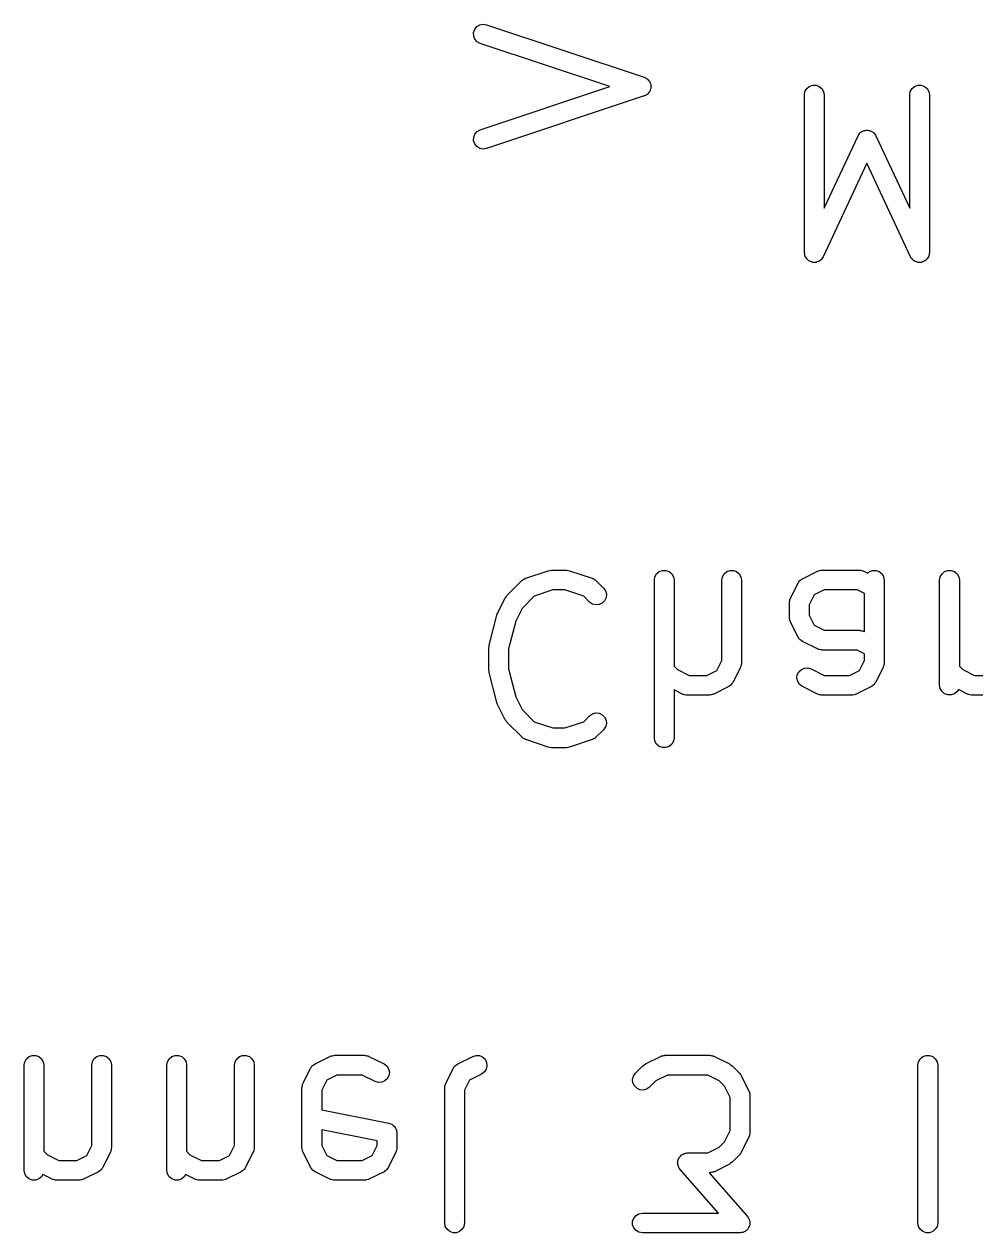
# Model space of a CAD drawing. Extents: x 91.3 to 189.8, y -113.5 to -60.4.
# Drawn here: x 169.37 to 174.2, y -86.04 to -79.91 of the extents above; entities that cross this region are included whole.
import ezdxf

# ---------------------------------------------------------------- set-up
doc = ezdxf.new("R2010")
doc.units = 0
doc.header["$MEASUREMENT"] = 0
doc.layers.add('BLACK', color=7, linetype='CONTINUOUS')

msp = doc.modelspace()

# ---------------------------------------------------------------- linework, layer by layer
at = {"layer": 'Black'}
for p, q in [((171.669, -79.9221), (171.684, -79.913)), ((171.684, -79.913), (171.701, -79.9095)), ((171.701, -79.9095), (171.718, -79.9121)), ((171.718, -79.9121), (172.518, -80.1788)), ((171.652, -79.9522), (171.658, -79.9357)), ((171.653, -79.9695), (171.652, -79.9522)), ((171.659, -79.9857), (171.653, -79.9695)), ((171.658, -79.9357), (171.669, -79.9221)), ((171.671, -79.9987), (171.659, -79.9857)), ((171.686, -80.007), (171.671, -79.9987)), ((172.344, -80.2262), (171.686, -80.007)), ((172.518, -80.1788), (172.519, -80.1794)), ((172.519, -80.1794), (172.52, -80.1797)), ((172.52, -80.1797), (172.527, -80.1835)), ((172.527, -80.1835), (172.533, -80.187)), ((172.533, -80.187), (172.534, -80.1881)), ((172.534, -80.1881), (172.535, -80.1888)), ((172.535, -80.1888), (172.54, -80.1945)), ((172.54, -80.1945), (172.545, -80.2)), ((172.545, -80.2), (172.545, -80.2013)), ((172.545, -80.2013), (172.546, -80.2024)), ((172.546, -80.2024), (172.548, -80.2094)), ((172.548, -80.2094), (172.551, -80.2162)), ((172.551, -80.2162), (172.551, -80.2175)), ((172.551, -80.2175), (172.551, -80.2189)), ((172.551, -80.2189), (172.551, -80.2262)), ((173.355, -80.2248), (173.372, -80.2189)), ((173.372, -80.2189), (173.389, -80.2189)), ((173.389, -80.2189), (173.405, -80.2248)), ((173.889, -80.2248), (173.905, -80.2189)), ((173.905, -80.2189), (173.922, -80.2189)), ((173.922, -80.2189), (173.939, -80.2248)), ((171.686, -80.4454), (172.344, -80.2262)), ((172.518, -80.2736), (171.718, -80.5403)), ((172.519, -80.273), (172.518, -80.2736)), ((172.52, -80.2727), (172.519, -80.273)), ((172.527, -80.2689), (172.52, -80.2727)), ((172.533, -80.2654), (172.527, -80.2689)), ((172.534, -80.2643), (172.533, -80.2654)), ((172.535, -80.2636), (172.534, -80.2643)), ((172.54, -80.2579), (172.535, -80.2636)), ((172.545, -80.2524), (172.54, -80.2579)), ((172.546, -80.25), (172.545, -80.2511)), ((172.545, -80.2511), (172.545, -80.2524)), ((172.548, -80.243), (172.546, -80.25)), ((172.551, -80.2362), (172.548, -80.243)), ((172.551, -80.2262), (172.551, -80.2335)), ((172.551, -80.2335), (172.551, -80.2348)), ((172.551, -80.2348), (172.551, -80.2362)), ((173.33, -80.2681), (173.333, -80.251)), ((173.33, -81.0681), (173.33, -80.2681)), ((173.333, -80.251), (173.342, -80.236)), ((173.342, -80.236), (173.355, -80.2248)), ((173.405, -80.2248), (173.419, -80.236)), ((173.419, -80.236), (173.427, -80.251)), ((173.427, -80.251), (173.43, -80.2681)), ((173.43, -80.2681), (173.43, -80.8427)), ((173.864, -80.2681), (173.867, -80.251)), ((173.864, -80.8427), (173.864, -80.2681)), ((173.867, -80.251), (173.876, -80.236)), ((173.876, -80.236), (173.889, -80.2248)), ((173.939, -80.2248), (173.952, -80.236)), ((173.952, -80.236), (173.961, -80.251)), ((173.961, -80.251), (173.964, -80.2681)), ((173.964, -80.2681), (173.964, -81.0681)), ((171.653, -80.4828), (171.659, -80.4667)), ((171.659, -80.4667), (171.671, -80.4537)), ((171.671, -80.4537), (171.686, -80.4454)), ((173.604, -80.472), (173.606, -80.468)), ((173.606, -80.468), (173.609, -80.4649)), ((173.609, -80.4649), (173.612, -80.4613)), ((173.612, -80.4613), (173.615, -80.4588)), ((173.615, -80.4588), (173.618, -80.4557)), ((173.618, -80.4557), (173.622, -80.4539)), ((173.622, -80.4539), (173.626, -80.4513)), ((173.626, -80.4513), (173.63, -80.4502)), ((173.63, -80.4502), (173.634, -80.4484)), ((173.634, -80.4484), (173.639, -80.448)), ((173.639, -80.448), (173.643, -80.4469)), ((173.643, -80.4469), (173.647, -80.4472)), ((173.647, -80.4472), (173.651, -80.4469)), ((173.651, -80.4469), (173.656, -80.448)), ((173.656, -80.448), (173.66, -80.4484)), ((173.66, -80.4484), (173.664, -80.4502)), ((173.664, -80.4502), (173.668, -80.4513)), ((173.668, -80.4513), (173.672, -80.4539)), ((173.672, -80.4539), (173.676, -80.4557)), ((173.676, -80.4557), (173.679, -80.4588)), ((173.679, -80.4588), (173.682, -80.4613)), ((173.682, -80.4613), (173.685, -80.4649)), ((173.685, -80.4649), (173.688, -80.468)), ((173.688, -80.468), (173.69, -80.472)), ((171.652, -80.5002), (171.653, -80.4828)), ((171.658, -80.5167), (171.652, -80.5002)), ((171.669, -80.5303), (171.658, -80.5167)), ((173.43, -80.8427), (173.602, -80.4755)), ((173.602, -80.4755), (173.604, -80.472)), ((173.69, -80.472), (173.692, -80.4755)), ((173.692, -80.4755), (173.864, -80.8427)), ((171.684, -80.5394), (171.669, -80.5303)), ((171.701, -80.5428), (171.684, -80.5394)), ((171.718, -80.5403), (171.701, -80.5428)), ((173.647, -80.6149), (173.426, -81.0892)), ((173.868, -81.0892), (173.647, -80.6149)), ((173.332, -81.0745), (173.33, -81.0681)), ((173.332, -81.081), (173.332, -81.0745)), ((173.333, -81.083), (173.332, -81.081)), ((173.962, -81.081), (173.961, -81.083)), ((173.963, -81.0745), (173.962, -81.081)), ((173.964, -81.0681), (173.963, -81.0745)), ((173.333, -81.0852), (173.333, -81.083)), ((173.337, -81.0909), (173.333, -81.0852)), ((173.34, -81.0968), (173.337, -81.0909)), ((173.341, -81.0983), (173.34, -81.0968)), ((173.342, -81.1002), (173.341, -81.0983)), ((173.347, -81.1044), (173.342, -81.1002)), ((173.352, -81.109), (173.347, -81.1044)), ((173.354, -81.11), (173.352, -81.109)), ((173.355, -81.1114), (173.354, -81.11)), ((173.362, -81.1136), (173.355, -81.1114)), ((173.368, -81.1164), (173.362, -81.1136)), ((173.37, -81.1166), (173.368, -81.1164)), ((173.372, -81.1173), (173.37, -81.1166)), ((173.378, -81.1173), (173.372, -81.1173)), ((173.385, -81.1179), (173.378, -81.1173)), ((173.387, -81.1173), (173.385, -81.1179)), ((173.389, -81.1173), (173.387, -81.1173)), ((173.395, -81.1151), (173.389, -81.1173)), ((173.402, -81.1134), (173.395, -81.1151)), ((173.403, -81.1122), (173.402, -81.1134)), ((173.405, -81.1114), (173.403, -81.1122)), ((173.41, -81.1072), (173.405, -81.1114)), ((173.416, -81.1035), (173.41, -81.1072)), ((173.417, -81.1017), (173.416, -81.1035)), ((173.419, -81.1002), (173.417, -81.1017)), ((173.422, -81.0946), (173.419, -81.1002)), ((173.426, -81.0892), (173.422, -81.0946)), ((173.872, -81.0946), (173.868, -81.0892)), ((173.876, -81.1002), (173.872, -81.0946)), ((173.877, -81.1017), (173.876, -81.1002)), ((173.878, -81.1035), (173.877, -81.1017)), ((173.884, -81.1072), (173.878, -81.1035)), ((173.889, -81.1114), (173.884, -81.1072)), ((173.891, -81.1122), (173.889, -81.1114)), ((173.893, -81.1134), (173.891, -81.1122)), ((173.899, -81.1151), (173.893, -81.1134)), ((173.905, -81.1173), (173.899, -81.1151)), ((173.907, -81.1173), (173.905, -81.1173)), ((173.909, -81.1179), (173.907, -81.1173)), ((173.916, -81.1173), (173.909, -81.1179)), ((173.922, -81.1173), (173.916, -81.1173)), ((173.925, -81.1166), (173.922, -81.1173)), ((173.927, -81.1164), (173.925, -81.1166)), ((173.933, -81.1136), (173.927, -81.1164)), ((173.939, -81.1114), (173.933, -81.1136)), ((173.94, -81.11), (173.939, -81.1114)), ((173.942, -81.109), (173.94, -81.11)), ((173.947, -81.1044), (173.942, -81.109)), ((173.952, -81.1002), (173.947, -81.1044)), ((173.953, -81.0983), (173.952, -81.1002)), ((173.955, -81.0968), (173.953, -81.0983)), ((173.958, -81.0909), (173.955, -81.0968)), ((173.961, -81.0852), (173.958, -81.0909)), ((173.961, -81.083), (173.961, -81.0852)), ((171.821, -82.807), (171.897, -82.7308)), ((171.897, -82.7308), (171.9, -82.7292)), ((171.9, -82.7292), (171.902, -82.727)), ((171.902, -82.727), (171.907, -82.7242)), ((171.907, -82.7242), (171.912, -82.7209)), ((171.912, -82.7209), (171.915, -82.7201)), ((171.915, -82.7201), (171.917, -82.7188)), ((171.917, -82.7188), (172.031, -82.6807)), ((172.031, -82.6807), (172.039, -82.6795)), ((172.039, -82.6795), (172.047, -82.6781)), ((172.047, -82.6781), (172.123, -82.6781)), ((172.123, -82.6781), (172.131, -82.6795)), ((172.131, -82.6795), (172.139, -82.6807)), ((172.139, -82.6807), (172.253, -82.7188)), ((172.253, -82.7188), (172.256, -82.7201)), ((172.256, -82.7201), (172.259, -82.7209)), ((172.259, -82.7209), (172.264, -82.7242)), ((172.264, -82.7242), (172.269, -82.727)), ((172.269, -82.727), (172.271, -82.7292)), ((172.271, -82.7292), (172.273, -82.7308)), ((172.273, -82.7308), (172.311, -82.7689)), ((172.569, -82.7281), (172.572, -82.711)), ((172.569, -83.5281), (172.569, -82.7281)), ((172.572, -82.711), (172.58, -82.696)), ((172.58, -82.696), (172.594, -82.6848)), ((172.594, -82.6848), (172.61, -82.6789)), ((172.61, -82.6789), (172.627, -82.6789)), ((172.627, -82.6789), (172.644, -82.6848)), ((172.644, -82.6848), (172.657, -82.696)), ((172.657, -82.696), (172.666, -82.711)), ((172.666, -82.711), (172.669, -82.7281)), ((172.669, -82.7281), (172.669, -83.1645)), ((172.911, -82.7281), (172.914, -82.711)), ((172.911, -83.1353), (172.911, -82.7281)), ((172.914, -82.711), (172.923, -82.696)), ((172.923, -82.696), (172.936, -82.6848)), ((172.936, -82.6848), (172.953, -82.6789)), ((172.953, -82.6789), (172.97, -82.6789)), ((172.97, -82.6789), (172.986, -82.6848)), ((172.986, -82.6848), (173, -82.696)), ((173, -82.696), (173.008, -82.711)), ((173.008, -82.711), (173.011, -82.7281)), ((173.011, -82.7281), (173.011, -83.1471)), ((173.302, -82.7379), (173.306, -82.7318)), ((173.306, -82.7318), (173.307, -82.731)), ((173.307, -82.731), (173.308, -82.7299)), ((173.308, -82.7299), (173.314, -82.7258)), ((173.314, -82.7258), (173.32, -82.7215)), ((173.32, -82.7215), (173.396, -82.6834)), ((173.396, -82.6834), (173.399, -82.6826)), ((173.399, -82.6826), (173.401, -82.6811)), ((173.401, -82.6811), (173.407, -82.6801)), ((173.407, -82.6801), (173.413, -82.6784)), ((173.413, -82.6784), (173.416, -82.6786)), ((173.416, -82.6786), (173.419, -82.6781)), ((173.419, -82.6781), (173.609, -82.6781)), ((173.609, -82.6781), (173.612, -82.6786)), ((173.612, -82.6786), (173.615, -82.6784)), ((173.615, -82.6784), (173.62, -82.6801)), ((173.62, -82.6801), (173.626, -82.6811)), ((173.626, -82.6811), (173.629, -82.6826)), ((173.629, -82.6826), (173.631, -82.6834)), ((173.631, -82.6834), (173.651, -82.6929)), ((173.651, -82.6929), (173.66, -82.6848)), ((173.66, -82.6848), (173.677, -82.6789)), ((173.677, -82.6789), (173.694, -82.6789)), ((173.694, -82.6789), (173.71, -82.6848)), ((173.71, -82.6848), (173.724, -82.696)), ((173.724, -82.696), (173.732, -82.711)), ((173.732, -82.711), (173.735, -82.7281)), ((173.735, -82.7281), (173.735, -83.1471)), ((174.016, -82.7281), (174.019, -82.711)), ((174.016, -83.2614), (174.016, -82.7281)), ((174.019, -82.711), (174.028, -82.696)), ((174.028, -82.696), (174.041, -82.6848)), ((174.041, -82.6848), (174.058, -82.6789)), ((174.058, -82.6789), (174.075, -82.6789)), ((174.075, -82.6789), (174.091, -82.6848)), ((174.091, -82.6848), (174.104, -82.696)), ((174.104, -82.696), (174.113, -82.711)), ((174.113, -82.711), (174.116, -82.7281)), ((174.116, -82.7281), (174.116, -83.1645)), ((172.055, -82.7781), (171.96, -82.8099)), ((172.115, -82.7781), (172.055, -82.7781)), ((172.211, -82.8099), (172.115, -82.7781)), ((172.311, -82.7689), (172.321, -82.7832)), ((172.321, -82.7832), (172.326, -82.7999)), ((173.26, -82.82), (173.298, -82.7438)), ((173.298, -82.7438), (173.302, -82.7379)), ((173.43, -82.7781), (173.38, -82.8035)), ((173.597, -82.7781), (173.43, -82.7781)), ((173.635, -82.7971), (173.597, -82.7781)), ((173.635, -82.9901), (173.635, -82.7971)), ((171.774, -82.8962), (171.812, -82.82)), ((171.812, -82.82), (171.817, -82.8136)), ((171.817, -82.8136), (171.821, -82.807)), ((171.96, -82.8099), (171.898, -82.872)), ((172.24, -82.8396), (172.211, -82.8099)), ((172.255, -82.8496), (172.24, -82.8396)), ((172.271, -82.8541), (172.255, -82.8496)), ((172.289, -82.8526), (172.271, -82.8541)), ((172.304, -82.8452), (172.289, -82.8526)), ((172.317, -82.833), (172.304, -82.8452)), ((172.324, -82.8172), (172.317, -82.833)), ((172.326, -82.7999), (172.324, -82.8172)), ((173.254, -82.8424), (173.255, -82.8395)), ((173.254, -82.9186), (173.254, -82.8424)), ((173.255, -82.8367), (173.256, -82.8311)), ((173.255, -82.8395), (173.255, -82.8367)), ((173.256, -82.8311), (173.257, -82.8253)), ((173.257, -82.8253), (173.259, -82.8228)), ((173.259, -82.8228), (173.26, -82.82)), ((173.38, -82.8035), (173.354, -82.8542)), ((173.354, -82.8542), (173.354, -82.9068)), ((171.732, -83.0588), (171.77, -82.9064)), ((171.77, -82.9064), (171.772, -82.9014)), ((171.772, -82.9014), (171.774, -82.8962)), ((171.898, -82.872), (171.866, -82.936)), ((173.255, -82.9214), (173.254, -82.9186)), ((173.354, -82.9068), (173.38, -82.9575)), ((171.866, -82.936), (171.83, -83.0771)), ((173.255, -82.9243), (173.255, -82.9214)), ((173.256, -82.9299), (173.255, -82.9243)), ((173.257, -82.9357), (173.256, -82.9299)), ((173.259, -82.9382), (173.257, -82.9357)), ((173.26, -82.9409), (173.259, -82.9382)), ((173.298, -83.0171), (173.26, -82.9409)), ((173.38, -82.9575), (173.43, -82.9829)), ((173.302, -83.023), (173.298, -83.0171)), ((173.306, -83.0291), (173.302, -83.023)), ((173.307, -83.03), (173.306, -83.0291)), ((173.308, -83.0311), (173.307, -83.03)), ((173.314, -83.0351), (173.308, -83.0311)), ((173.32, -83.0395), (173.314, -83.0351)), ((173.396, -83.0776), (173.32, -83.0395)), ((173.43, -82.9829), (173.609, -82.9829)), ((173.609, -82.9829), (173.612, -82.9834)), ((173.612, -82.9834), (173.615, -82.9832)), ((173.615, -82.9832), (173.62, -82.9849)), ((173.62, -82.9849), (173.626, -82.9859)), ((173.626, -82.9859), (173.629, -82.9873)), ((173.629, -82.9873), (173.631, -82.9881)), ((173.631, -82.9881), (173.635, -82.9901)), ((171.73, -83.071), (171.732, -83.0649)), ((171.73, -83.1852), (171.73, -83.071)), ((171.732, -83.0649), (171.732, -83.0588)), ((171.83, -83.0771), (171.83, -83.1791)), ((173.399, -83.0784), (173.396, -83.0776)), ((173.401, -83.0798), (173.399, -83.0784)), ((173.407, -83.0809), (173.401, -83.0798)), ((173.413, -83.0825), (173.407, -83.0809)), ((173.416, -83.0824), (173.413, -83.0825)), ((173.419, -83.0829), (173.416, -83.0824)), ((173.597, -83.0829), (173.419, -83.0829)), ((173.635, -83.1019), (173.597, -83.0829)), ((173.635, -83.1353), (173.635, -83.1019)), ((172.669, -83.1645), (172.686, -83.1822)), ((172.886, -83.1861), (172.911, -83.1353)), ((173.008, -83.1642), (173.007, -83.1667)), ((173.009, -83.1585), (173.008, -83.1642)), ((173.011, -83.1529), (173.009, -83.1585)), ((173.011, -83.1471), (173.011, -83.15)), ((173.011, -83.15), (173.011, -83.1529)), ((173.61, -83.1861), (173.635, -83.1353)), ((173.732, -83.1642), (173.731, -83.1667)), ((173.733, -83.1585), (173.732, -83.1642)), ((173.735, -83.1529), (173.733, -83.1585)), ((173.735, -83.1471), (173.735, -83.15)), ((173.735, -83.15), (173.735, -83.1529)), ((174.116, -83.1645), (174.134, -83.1822)), ((171.732, -83.1913), (171.73, -83.1852)), ((171.732, -83.1974), (171.732, -83.1913)), ((171.77, -83.3497), (171.732, -83.1974)), ((171.83, -83.1791), (171.866, -83.3202)), ((172.686, -83.1822), (172.745, -83.2114)), ((172.745, -83.2114), (172.835, -83.2114)), ((172.835, -83.2114), (172.886, -83.1861)), ((173.006, -83.1695), (172.968, -83.2457)), ((173.007, -83.1667), (173.006, -83.1695)), ((173.292, -83.2263), (173.294, -83.2091)), ((173.297, -83.2432), (173.292, -83.2263)), ((173.294, -83.2091), (173.302, -83.1935)), ((173.302, -83.1935), (173.315, -83.1816)), ((173.315, -83.1816), (173.331, -83.1747)), ((173.331, -83.1747), (173.348, -83.1737)), ((173.348, -83.1737), (173.365, -83.1786)), ((173.365, -83.1786), (173.43, -83.2114)), ((173.43, -83.2114), (173.559, -83.2114)), ((173.559, -83.2114), (173.61, -83.1861)), ((173.73, -83.1695), (173.692, -83.2457)), ((173.731, -83.1667), (173.73, -83.1695)), ((174.134, -83.1822), (174.192, -83.2114)), ((174.192, -83.2114), (174.283, -83.2114)), ((172.71, -83.3062), (172.669, -83.2852)), ((172.669, -83.2852), (172.669, -83.5281)), ((172.946, -83.2681), (172.87, -83.3062)), ((172.952, -83.2637), (172.946, -83.2681)), ((172.958, -83.2596), (172.952, -83.2637)), ((172.959, -83.2585), (172.958, -83.2596)), ((172.96, -83.2577), (172.959, -83.2585)), ((172.964, -83.2516), (172.96, -83.2577)), ((172.968, -83.2457), (172.964, -83.2516)), ((173.306, -83.2577), (173.297, -83.2432)), ((173.32, -83.2681), (173.306, -83.2577)), ((173.396, -83.3062), (173.32, -83.2681)), ((173.67, -83.2681), (173.593, -83.3062)), ((173.675, -83.2637), (173.67, -83.2681)), ((173.682, -83.2596), (173.675, -83.2637)), ((173.683, -83.2577), (173.682, -83.2585)), ((173.682, -83.2585), (173.682, -83.2596)), ((173.687, -83.2516), (173.683, -83.2577)), ((173.692, -83.2457), (173.687, -83.2516)), ((174.019, -83.2785), (174.016, -83.2614)), ((174.028, -83.2936), (174.019, -83.2785)), ((174.111, -83.2825), (174.104, -83.2936)), ((174.158, -83.3062), (174.111, -83.2825)), ((171.866, -83.3202), (171.898, -83.3842)), ((172.713, -83.307), (172.71, -83.3062)), ((172.716, -83.3084), (172.713, -83.307)), ((172.722, -83.3094), (172.716, -83.3084)), ((172.727, -83.3111), (172.722, -83.3094)), ((172.73, -83.3109), (172.727, -83.3111)), ((172.733, -83.3114), (172.73, -83.3109)), ((172.847, -83.3114), (172.733, -83.3114)), ((172.85, -83.3109), (172.847, -83.3114)), ((172.853, -83.3111), (172.85, -83.3109)), ((172.858, -83.3094), (172.853, -83.3111)), ((172.864, -83.3084), (172.858, -83.3094)), ((172.867, -83.307), (172.864, -83.3084)), ((172.87, -83.3062), (172.867, -83.307)), ((173.399, -83.307), (173.396, -83.3062)), ((173.401, -83.3084), (173.399, -83.307)), ((173.407, -83.3094), (173.401, -83.3084)), ((173.413, -83.3111), (173.407, -83.3094)), ((173.416, -83.3109), (173.413, -83.3111)), ((173.419, -83.3114), (173.416, -83.3109)), ((173.571, -83.3114), (173.419, -83.3114)), ((173.574, -83.3109), (173.571, -83.3114)), ((173.577, -83.3111), (173.574, -83.3109)), ((173.582, -83.3094), (173.577, -83.3111)), ((173.588, -83.3084), (173.582, -83.3094)), ((173.591, -83.307), (173.588, -83.3084)), ((173.593, -83.3062), (173.591, -83.307)), ((174.041, -83.3047), (174.028, -83.2936)), ((174.058, -83.3107), (174.041, -83.3047)), ((174.075, -83.3107), (174.058, -83.3107)), ((174.091, -83.3047), (174.075, -83.3107)), ((174.104, -83.2936), (174.091, -83.3047)), ((174.161, -83.307), (174.158, -83.3062)), ((174.163, -83.3084), (174.161, -83.307)), ((174.169, -83.3094), (174.163, -83.3084)), ((174.175, -83.3111), (174.169, -83.3094)), ((174.178, -83.3109), (174.175, -83.3111)), ((174.18, -83.3114), (174.178, -83.3109)), ((174.295, -83.3114), (174.18, -83.3114)), ((171.772, -83.3547), (171.77, -83.3497)), ((171.774, -83.36), (171.772, -83.3547)), ((171.812, -83.4362), (171.774, -83.36)), ((171.898, -83.3842), (171.96, -83.4463)), ((172.24, -83.4166), (172.255, -83.4066)), ((172.255, -83.4066), (172.271, -83.4021)), ((172.271, -83.4021), (172.289, -83.4036)), ((172.289, -83.4036), (172.304, -83.4109)), ((171.817, -83.4426), (171.812, -83.4362)), ((171.821, -83.4492), (171.817, -83.4426)), ((171.898, -83.5254), (171.821, -83.4492)), ((171.96, -83.4463), (172.055, -83.4781)), ((172.115, -83.4781), (172.211, -83.4463)), ((172.211, -83.4463), (172.24, -83.4166)), ((172.304, -83.4109), (172.317, -83.4232)), ((172.317, -83.4232), (172.324, -83.439)), ((172.326, -83.4563), (172.321, -83.473)), ((172.324, -83.439), (172.326, -83.4563)), ((171.9, -83.527), (171.898, -83.5254)), ((171.902, -83.5292), (171.9, -83.527)), ((171.907, -83.532), (171.902, -83.5292)), ((171.912, -83.5353), (171.907, -83.532)), ((172.055, -83.4781), (172.115, -83.4781)), ((172.264, -83.532), (172.259, -83.5353)), ((172.269, -83.5292), (172.264, -83.532)), ((172.271, -83.527), (172.269, -83.5292)), ((172.273, -83.5254), (172.271, -83.527)), ((172.311, -83.4873), (172.273, -83.5254)), ((172.321, -83.473), (172.311, -83.4873)), ((172.572, -83.5452), (172.569, -83.5281)), ((172.669, -83.5281), (172.666, -83.5452)), ((171.915, -83.5361), (171.912, -83.5353)), ((171.917, -83.5374), (171.915, -83.5361)), ((172.031, -83.5755), (171.917, -83.5374)), ((172.039, -83.5767), (172.031, -83.5755)), ((172.047, -83.5781), (172.039, -83.5767)), ((172.123, -83.5781), (172.047, -83.5781)), ((172.131, -83.5767), (172.123, -83.5781)), ((172.139, -83.5755), (172.131, -83.5767)), ((172.253, -83.5374), (172.139, -83.5755)), ((172.256, -83.5361), (172.253, -83.5374)), ((172.259, -83.5353), (172.256, -83.5361)), ((172.58, -83.5602), (172.572, -83.5452)), ((172.594, -83.5714), (172.58, -83.5602)), ((172.61, -83.5773), (172.594, -83.5714)), ((172.627, -83.5773), (172.61, -83.5773)), ((172.644, -83.5714), (172.627, -83.5773)), ((172.657, -83.5602), (172.644, -83.5714)), ((172.666, -83.5452), (172.657, -83.5602)), ((169.373, -85.1881), (169.376, -85.171)), ((169.376, -85.171), (169.385, -85.156)), ((169.385, -85.156), (169.398, -85.1448)), ((169.398, -85.1448), (169.414, -85.1389)), ((169.414, -85.1389), (169.432, -85.1389)), ((169.432, -85.1389), (169.448, -85.1448)), ((169.448, -85.1448), (169.461, -85.156)), ((169.461, -85.156), (169.47, -85.171)), ((169.47, -85.171), (169.473, -85.1881)), ((169.716, -85.1881), (169.719, -85.171)), ((169.719, -85.171), (169.727, -85.156)), ((169.727, -85.156), (169.741, -85.1448)), ((169.741, -85.1448), (169.757, -85.1389)), ((169.757, -85.1389), (169.774, -85.1389)), ((169.774, -85.1389), (169.791, -85.1448)), ((169.791, -85.1448), (169.804, -85.156)), ((169.804, -85.156), (169.813, -85.171)), ((169.813, -85.171), (169.816, -85.1881)), ((170.097, -85.1881), (170.1, -85.171)), ((170.1, -85.171), (170.108, -85.156)), ((170.108, -85.156), (170.122, -85.1448)), ((170.122, -85.1448), (170.138, -85.1389)), ((170.138, -85.1389), (170.155, -85.1389)), ((170.155, -85.1389), (170.172, -85.1448)), ((170.172, -85.1448), (170.185, -85.156)), ((170.185, -85.156), (170.194, -85.171)), ((170.194, -85.171), (170.197, -85.1881)), ((170.44, -85.1881), (170.443, -85.171)), ((170.443, -85.171), (170.451, -85.156)), ((170.451, -85.156), (170.465, -85.1448)), ((170.465, -85.1448), (170.481, -85.1389)), ((170.481, -85.1389), (170.498, -85.1389)), ((170.498, -85.1389), (170.515, -85.1448)), ((170.515, -85.1448), (170.528, -85.156)), ((170.528, -85.156), (170.537, -85.171)), ((170.537, -85.171), (170.54, -85.1881)), ((170.836, -85.1899), (170.842, -85.1858)), ((170.842, -85.1858), (170.848, -85.1815)), ((170.848, -85.1815), (170.924, -85.1434)), ((170.924, -85.1434), (170.927, -85.1426)), ((170.927, -85.1426), (170.93, -85.1411)), ((170.93, -85.1411), (170.935, -85.1401)), ((170.935, -85.1401), (170.941, -85.1384)), ((170.941, -85.1384), (170.944, -85.1386)), ((170.944, -85.1386), (170.947, -85.1381)), ((170.947, -85.1381), (171.099, -85.1381)), ((171.099, -85.1381), (171.102, -85.1386)), ((171.102, -85.1386), (171.105, -85.1384)), ((171.105, -85.1384), (171.11, -85.1401)), ((171.11, -85.1401), (171.116, -85.1411)), ((171.116, -85.1411), (171.119, -85.1426)), ((171.119, -85.1426), (171.121, -85.1434)), ((171.121, -85.1434), (171.198, -85.1815)), ((171.198, -85.1815), (171.212, -85.1918)), ((171.56, -85.1899), (171.566, -85.1858)), ((171.566, -85.1858), (171.572, -85.1815)), ((171.572, -85.1815), (171.648, -85.1434)), ((171.648, -85.1434), (171.665, -85.1384)), ((171.665, -85.1384), (171.682, -85.1395)), ((171.682, -85.1395), (171.698, -85.1464)), ((171.698, -85.1464), (171.711, -85.1583)), ((171.711, -85.1583), (171.718, -85.1738)), ((171.718, -85.1738), (171.72, -85.1911)), ((172.511, -85.1908), (172.518, -85.1862)), ((172.518, -85.1862), (172.524, -85.1815)), ((172.524, -85.1815), (172.6, -85.1434)), ((172.6, -85.1434), (172.603, -85.1426)), ((172.603, -85.1426), (172.606, -85.1411)), ((172.606, -85.1411), (172.612, -85.1401)), ((172.612, -85.1401), (172.617, -85.1384)), ((172.617, -85.1384), (172.62, -85.1386)), ((172.62, -85.1386), (172.623, -85.1381)), ((172.623, -85.1381), (172.851, -85.1381)), ((172.851, -85.1381), (172.854, -85.1386)), ((172.854, -85.1386), (172.857, -85.1384)), ((172.857, -85.1384), (172.863, -85.1401)), ((172.863, -85.1401), (172.869, -85.1411)), ((172.869, -85.1411), (172.871, -85.1426)), ((172.871, -85.1426), (172.874, -85.1434)), ((172.874, -85.1434), (172.95, -85.1815)), ((172.95, -85.1815), (172.956, -85.1862)), ((172.956, -85.1862), (172.963, -85.1908)), ((173.906, -85.1881), (173.909, -85.171)), ((173.909, -85.171), (173.918, -85.156)), ((173.918, -85.156), (173.931, -85.1448)), ((173.931, -85.1448), (173.948, -85.1389)), ((173.948, -85.1389), (173.965, -85.1389)), ((173.965, -85.1389), (173.981, -85.1448)), ((173.981, -85.1448), (173.994, -85.156)), ((173.994, -85.156), (174.003, -85.171)), ((174.003, -85.171), (174.006, -85.1881)), ((169.373, -85.7214), (169.373, -85.1881)), ((169.473, -85.1881), (169.473, -85.6245)), ((169.716, -85.5953), (169.716, -85.1881)), ((169.816, -85.1881), (169.816, -85.6071)), ((170.097, -85.7214), (170.097, -85.1881)), ((170.197, -85.1881), (170.197, -85.6245)), ((170.44, -85.5953), (170.44, -85.1881)), ((170.54, -85.1881), (170.54, -85.6071)), ((170.788, -85.28), (170.826, -85.2038)), ((170.826, -85.2038), (170.83, -85.1979)), ((170.83, -85.1979), (170.834, -85.1918)), ((170.834, -85.1918), (170.835, -85.191)), ((170.835, -85.191), (170.836, -85.1899)), ((170.958, -85.2381), (170.908, -85.2635)), ((171.087, -85.2381), (170.958, -85.2381)), ((171.153, -85.2709), (171.087, -85.2381)), ((171.212, -85.1918), (171.221, -85.2063)), ((171.223, -85.2404), (171.215, -85.256)), ((171.221, -85.2063), (171.225, -85.2232)), ((171.225, -85.2232), (171.223, -85.2404)), ((171.511, -85.28), (171.55, -85.2038)), ((171.55, -85.2038), (171.554, -85.1979)), ((171.554, -85.1979), (171.558, -85.1918)), ((171.558, -85.1918), (171.559, -85.191)), ((171.559, -85.191), (171.56, -85.1899)), ((171.693, -85.2328), (171.632, -85.2635)), ((171.707, -85.2225), (171.693, -85.2328)), ((171.716, -85.208), (171.707, -85.2225)), ((171.72, -85.1911), (171.716, -85.208)), ((172.459, -85.2599), (172.463, -85.2432)), ((172.463, -85.2432), (172.473, -85.2289)), ((172.473, -85.2289), (172.511, -85.1908)), ((172.635, -85.2381), (172.576, -85.2673)), ((172.84, -85.2381), (172.635, -85.2381)), ((172.898, -85.2673), (172.84, -85.2381)), ((172.963, -85.1908), (173.001, -85.2289)), ((173.001, -85.2289), (173.006, -85.2355)), ((173.006, -85.2355), (173.01, -85.2419)), ((173.01, -85.2419), (173.049, -85.3181)), ((173.906, -85.9881), (173.906, -85.1881)), ((174.006, -85.1881), (174.006, -85.9881)), ((170.782, -85.3024), (170.783, -85.2995)), ((170.782, -85.6071), (170.782, -85.3024)), ((170.783, -85.2967), (170.784, -85.2911)), ((170.783, -85.2995), (170.783, -85.2967)), ((170.784, -85.2911), (170.785, -85.2853)), ((170.785, -85.2853), (170.787, -85.2828)), ((170.787, -85.2828), (170.788, -85.28)), ((170.908, -85.2635), (170.882, -85.3142)), ((171.17, -85.2759), (171.153, -85.2709)), ((171.187, -85.2748), (171.17, -85.2759)), ((171.203, -85.2679), (171.187, -85.2748)), ((171.215, -85.256), (171.203, -85.2679)), ((171.506, -85.3024), (171.507, -85.2995)), ((171.506, -85.9881), (171.506, -85.3024)), ((171.507, -85.2967), (171.508, -85.2911)), ((171.507, -85.2995), (171.507, -85.2967)), ((171.508, -85.2911), (171.509, -85.2853)), ((171.509, -85.2853), (171.511, -85.2828)), ((171.511, -85.2828), (171.511, -85.28)), ((171.632, -85.2635), (171.606, -85.3142)), ((172.46, -85.2772), (172.459, -85.2599)), ((172.468, -85.293), (172.46, -85.2772)), ((172.48, -85.3052), (172.468, -85.293)), ((172.496, -85.3126), (172.48, -85.3052)), ((172.53, -85.3096), (172.513, -85.3141)), ((172.544, -85.2996), (172.53, -85.3096)), ((172.576, -85.2673), (172.544, -85.2996)), ((172.925, -85.2939), (172.898, -85.2673)), ((172.954, -85.3523), (172.925, -85.2939)), ((170.882, -85.3142), (170.882, -85.4138)), ((171.606, -85.3142), (171.606, -85.9881)), ((172.513, -85.3141), (172.496, -85.3126)), ((172.954, -85.5191), (172.954, -85.3523)), ((173.049, -85.3181), (173.049, -85.3209)), ((173.049, -85.3209), (173.051, -85.3234)), ((173.051, -85.3234), (173.052, -85.3291)), ((173.052, -85.3291), (173.053, -85.3348)), ((173.053, -85.3348), (173.053, -85.3376)), ((173.053, -85.3376), (173.054, -85.3405)), ((173.054, -85.3405), (173.054, -85.531)), ((170.882, -85.4138), (171.223, -85.4819)), ((171.223, -85.4819), (171.231, -85.4849)), ((171.231, -85.4849), (171.238, -85.4877)), ((171.238, -85.4877), (171.239, -85.488)), ((171.239, -85.488), (171.239, -85.4882)), ((171.239, -85.4882), (171.245, -85.4936)), ((171.245, -85.4936), (171.252, -85.4988)), ((171.163, -85.5719), (170.882, -85.5158)), ((170.882, -85.5158), (170.882, -85.5953)), ((171.252, -85.4988), (171.252, -85.4993)), ((171.252, -85.4993), (171.252, -85.4997)), ((171.252, -85.4997), (171.256, -85.5068)), ((171.256, -85.5068), (171.26, -85.5139)), ((171.26, -85.5139), (171.26, -85.5144)), ((171.26, -85.5144), (171.261, -85.5149)), ((171.261, -85.5149), (171.262, -85.5229)), ((171.262, -85.5229), (171.263, -85.531)), ((171.263, -85.531), (171.263, -85.6071)), ((172.925, -85.5775), (172.954, -85.5191)), ((173.049, -85.5533), (173.01, -85.6295)), ((173.051, -85.5481), (173.049, -85.5505)), ((173.049, -85.5505), (173.049, -85.5533)), ((173.052, -85.5423), (173.051, -85.5481)), ((173.053, -85.5367), (173.052, -85.5423)), ((173.054, -85.531), (173.053, -85.5338)), ((173.053, -85.5338), (173.053, -85.5367)), ((169.69, -85.6461), (169.716, -85.5953)), ((169.815, -85.6129), (169.814, -85.6185)), ((169.816, -85.6071), (169.815, -85.61)), ((169.815, -85.61), (169.815, -85.6129)), ((170.414, -85.6461), (170.44, -85.5953)), ((170.539, -85.6129), (170.538, -85.6185)), ((170.54, -85.6071), (170.539, -85.61)), ((170.539, -85.61), (170.539, -85.6129)), ((170.783, -85.61), (170.782, -85.6071)), ((170.783, -85.6129), (170.783, -85.61)), ((170.784, -85.6185), (170.783, -85.6129)), ((170.882, -85.5953), (170.908, -85.6461)), ((171.138, -85.6461), (171.163, -85.5953)), ((171.163, -85.5953), (171.163, -85.5719)), ((171.263, -85.6129), (171.261, -85.6185)), ((171.263, -85.6071), (171.263, -85.61)), ((171.263, -85.61), (171.263, -85.6129)), ((172.84, -85.6333), (172.898, -85.6041)), ((172.898, -85.6041), (172.925, -85.5775)), ((169.473, -85.6245), (169.491, -85.6422)), ((169.491, -85.6422), (169.549, -85.6714)), ((169.549, -85.6714), (169.64, -85.6714)), ((169.64, -85.6714), (169.69, -85.6461)), ((169.81, -85.6295), (169.772, -85.7057)), ((169.811, -85.6267), (169.81, -85.6295)), ((169.813, -85.6242), (169.811, -85.6267)), ((169.814, -85.6185), (169.813, -85.6242)), ((170.197, -85.6245), (170.214, -85.6422)), ((170.214, -85.6422), (170.273, -85.6714)), ((170.273, -85.6714), (170.363, -85.6714)), ((170.363, -85.6714), (170.414, -85.6461)), ((170.534, -85.6295), (170.496, -85.7057)), ((170.535, -85.6267), (170.534, -85.6295)), ((170.537, -85.6242), (170.535, -85.6267)), ((170.538, -85.6185), (170.537, -85.6242)), ((170.785, -85.6242), (170.784, -85.6185)), ((170.787, -85.6267), (170.785, -85.6242)), ((170.788, -85.6295), (170.787, -85.6267)), ((170.826, -85.7057), (170.788, -85.6295)), ((170.908, -85.6461), (170.958, -85.6714)), ((170.958, -85.6714), (171.087, -85.6714)), ((171.087, -85.6714), (171.138, -85.6461)), ((171.258, -85.6295), (171.22, -85.7057)), ((171.259, -85.6267), (171.258, -85.6295)), ((171.26, -85.6242), (171.259, -85.6267)), ((171.261, -85.6185), (171.26, -85.6242)), ((172.688, -85.6747), (172.689, -85.671)), ((172.688, -85.6795), (172.688, -85.6747)), ((172.689, -85.671), (172.69, -85.6672)), ((172.69, -85.6672), (172.692, -85.6629)), ((172.692, -85.6629), (172.694, -85.6583)), ((172.694, -85.6583), (172.696, -85.6554)), ((172.696, -85.6554), (172.698, -85.652)), ((172.698, -85.652), (172.702, -85.6488)), ((172.702, -85.6488), (172.705, -85.645)), ((172.705, -85.645), (172.708, -85.6431)), ((172.708, -85.6431), (172.711, -85.6406)), ((172.711, -85.6406), (172.716, -85.6388)), ((172.716, -85.6388), (172.72, -85.6363)), ((172.72, -85.6363), (172.724, -85.6357)), ((172.724, -85.6357), (172.727, -85.6343)), ((172.727, -85.6343), (172.732, -85.6342)), ((172.732, -85.6342), (172.737, -85.6333)), ((172.737, -85.6333), (172.84, -85.6333)), ((173.001, -85.6425), (172.963, -85.6806)), ((173.006, -85.6359), (173.001, -85.6425)), ((173.01, -85.6295), (173.006, -85.6359)), ((169.376, -85.7385), (169.373, -85.7214)), ((169.385, -85.7536), (169.376, -85.7385)), ((169.75, -85.7281), (169.674, -85.7661)), ((169.756, -85.7237), (169.75, -85.7281)), ((169.762, -85.7196), (169.756, -85.7237)), ((169.763, -85.7185), (169.762, -85.7196)), ((169.764, -85.7177), (169.763, -85.7185)), ((169.768, -85.7116), (169.764, -85.7177)), ((169.772, -85.7057), (169.768, -85.7116)), ((170.1, -85.7385), (170.097, -85.7214)), ((170.108, -85.7536), (170.1, -85.7385)), ((170.474, -85.7281), (170.398, -85.7661)), ((170.48, -85.7237), (170.474, -85.7281)), ((170.486, -85.7196), (170.48, -85.7237)), ((170.487, -85.7185), (170.486, -85.7196)), ((170.488, -85.7177), (170.487, -85.7185)), ((170.492, -85.7116), (170.488, -85.7177)), ((170.496, -85.7057), (170.492, -85.7116)), ((170.83, -85.7116), (170.826, -85.7057)), ((170.834, -85.7177), (170.83, -85.7116)), ((170.835, -85.7185), (170.834, -85.7177)), ((170.836, -85.7196), (170.835, -85.7185)), ((170.842, -85.7237), (170.836, -85.7196)), ((170.848, -85.7281), (170.842, -85.7237)), ((170.924, -85.7661), (170.848, -85.7281)), ((171.198, -85.7281), (171.121, -85.7661)), ((171.203, -85.7237), (171.198, -85.7281)), ((171.21, -85.7196), (171.203, -85.7237)), ((171.212, -85.7177), (171.21, -85.7185)), ((171.21, -85.7185), (171.21, -85.7196)), ((171.216, -85.7116), (171.212, -85.7177)), ((171.22, -85.7057), (171.216, -85.7116)), ((172.687, -85.6844), (172.688, -85.6795)), ((172.688, -85.6882), (172.687, -85.6844)), ((172.688, -85.692), (172.688, -85.6882)), ((172.69, -85.6966), (172.688, -85.692)), ((172.691, -85.7014), (172.69, -85.6966)), ((172.693, -85.7047), (172.691, -85.7014)), ((172.694, -85.7083), (172.693, -85.7047)), ((172.697, -85.7121), (172.694, -85.7083)), ((172.7, -85.7163), (172.697, -85.7121)), ((172.894, -85.9381), (172.7, -85.7163)), ((172.851, -85.7333), (172.847, -85.7333)), ((172.847, -85.7333), (173.041, -85.9552)), ((172.854, -85.7328), (172.851, -85.7333)), ((172.857, -85.733), (172.854, -85.7328)), ((172.863, -85.7313), (172.857, -85.733)), ((172.869, -85.7303), (172.863, -85.7313)), ((172.871, -85.7289), (172.869, -85.7303)), ((172.874, -85.7281), (172.871, -85.7289)), ((172.95, -85.69), (172.874, -85.7281)), ((172.956, -85.6852), (172.95, -85.69)), ((172.963, -85.6806), (172.956, -85.6852)), ((169.398, -85.7647), (169.385, -85.7536)), ((169.414, -85.7707), (169.398, -85.7647)), ((169.432, -85.7707), (169.414, -85.7707)), ((169.448, -85.7647), (169.432, -85.7707)), ((169.461, -85.7536), (169.448, -85.7647)), ((169.468, -85.7425), (169.461, -85.7536)), ((169.515, -85.7661), (169.468, -85.7425)), ((169.518, -85.767), (169.515, -85.7661)), ((169.52, -85.7684), (169.518, -85.767)), ((169.526, -85.7694), (169.52, -85.7684)), ((169.531, -85.7711), (169.526, -85.7694)), ((169.534, -85.7709), (169.531, -85.7711)), ((169.537, -85.7714), (169.534, -85.7709)), ((169.651, -85.7714), (169.537, -85.7714)), ((169.654, -85.7709), (169.651, -85.7714)), ((169.657, -85.7711), (169.654, -85.7709)), ((169.663, -85.7694), (169.657, -85.7711)), ((169.669, -85.7684), (169.663, -85.7694)), ((169.671, -85.767), (169.669, -85.7684)), ((169.674, -85.7661), (169.671, -85.767)), ((170.122, -85.7647), (170.108, -85.7536)), ((170.138, -85.7707), (170.122, -85.7647)), ((170.155, -85.7707), (170.138, -85.7707)), ((170.172, -85.7647), (170.155, -85.7707)), ((170.185, -85.7536), (170.172, -85.7647)), ((170.191, -85.7425), (170.185, -85.7536)), ((170.239, -85.7661), (170.191, -85.7425)), ((170.241, -85.767), (170.239, -85.7661)), ((170.244, -85.7684), (170.241, -85.767)), ((170.25, -85.7694), (170.244, -85.7684)), ((170.255, -85.7711), (170.25, -85.7694)), ((170.258, -85.7709), (170.255, -85.7711)), ((170.261, -85.7714), (170.258, -85.7709)), ((170.375, -85.7714), (170.261, -85.7714)), ((170.378, -85.7709), (170.375, -85.7714)), ((170.381, -85.7711), (170.378, -85.7709)), ((170.387, -85.7694), (170.381, -85.7711)), ((170.392, -85.7684), (170.387, -85.7694)), ((170.395, -85.767), (170.392, -85.7684)), ((170.398, -85.7661), (170.395, -85.767)), ((170.927, -85.767), (170.924, -85.7661)), ((170.93, -85.7684), (170.927, -85.767)), ((170.935, -85.7694), (170.93, -85.7684)), ((170.941, -85.7711), (170.935, -85.7694)), ((170.944, -85.7709), (170.941, -85.7711)), ((170.947, -85.7714), (170.944, -85.7709)), ((171.099, -85.7714), (170.947, -85.7714)), ((171.102, -85.7709), (171.099, -85.7714)), ((171.105, -85.7711), (171.102, -85.7709)), ((171.11, -85.7694), (171.105, -85.7711)), ((171.116, -85.7684), (171.11, -85.7694)), ((171.119, -85.767), (171.116, -85.7684)), ((171.121, -85.7661), (171.119, -85.767)), ((172.459, -85.9794), (172.465, -85.9631)), ((172.459, -85.9968), (172.459, -85.9794)), ((172.465, -85.9631), (172.476, -85.9498)), ((172.476, -85.9498), (172.491, -85.9411)), ((172.491, -85.9411), (172.509, -85.9381)), ((172.509, -85.9381), (172.894, -85.9381)), ((173.041, -85.9552), (173.044, -85.9594)), ((173.044, -85.9594), (173.047, -85.9631)), ((173.047, -85.9631), (173.048, -85.9667)), ((173.048, -85.9667), (173.05, -85.97)), ((173.05, -85.97), (173.051, -85.9748)), ((173.051, -85.9748), (173.053, -85.9794)), ((173.053, -85.9794), (173.053, -85.9833)), ((173.053, -85.9833), (173.054, -85.9871)), ((171.509, -86.0052), (171.506, -85.9881)), ((171.518, -86.0202), (171.509, -86.0052)), ((171.531, -86.0314), (171.518, -86.0202)), ((171.548, -86.0373), (171.531, -86.0314)), ((171.565, -86.0373), (171.548, -86.0373)), ((171.581, -86.0314), (171.565, -86.0373)), ((171.594, -86.0202), (171.581, -86.0314)), ((171.603, -86.0052), (171.594, -86.0202)), ((171.606, -85.9881), (171.603, -86.0052)), ((172.465, -86.0131), (172.459, -85.9968)), ((172.476, -86.0264), (172.465, -86.0131)), ((172.491, -86.0351), (172.476, -86.0264)), ((172.509, -86.0381), (172.491, -86.0351)), ((173.004, -86.0381), (172.509, -86.0381)), ((173.009, -86.0372), (173.004, -86.0381)), ((173.014, -86.0371), (173.009, -86.0372)), ((173.017, -86.0358), (173.014, -86.0371)), ((173.021, -86.0351), (173.017, -86.0358)), ((173.025, -86.0326), (173.021, -86.0351)), ((173.03, -86.0309), (173.025, -86.0326)), ((173.033, -86.0283), (173.03, -86.0309)), ((173.036, -86.0264), (173.033, -86.0283)), ((173.039, -86.0227), (173.036, -86.0264)), ((173.043, -86.0194), (173.039, -86.0227)), ((173.045, -86.0161), (173.043, -86.0194)), ((173.047, -86.0131), (173.045, -86.0161)), ((173.049, -86.0085), (173.047, -86.0131)), ((173.051, -86.0042), (173.049, -86.0085)), ((173.052, -86.0004), (173.051, -86.0042)), ((173.053, -85.9968), (173.052, -86.0004)), ((173.054, -85.9871), (173.053, -85.9919)), ((173.053, -85.9919), (173.053, -85.9968)), ((173.909, -86.0052), (173.906, -85.9881)), ((173.918, -86.0202), (173.909, -86.0052)), ((173.931, -86.0314), (173.918, -86.0202)), ((173.948, -86.0373), (173.931, -86.0314)), ((173.965, -86.0373), (173.948, -86.0373)), ((173.981, -86.0314), (173.965, -86.0373)), ((173.994, -86.0202), (173.981, -86.0314)), ((174.003, -86.0052), (173.994, -86.0202)), ((174.006, -85.9881), (174.003, -86.0052))]:
    msp.add_line(p, q, dxfattribs=at)

doc.saveas('drawing.dxf')
